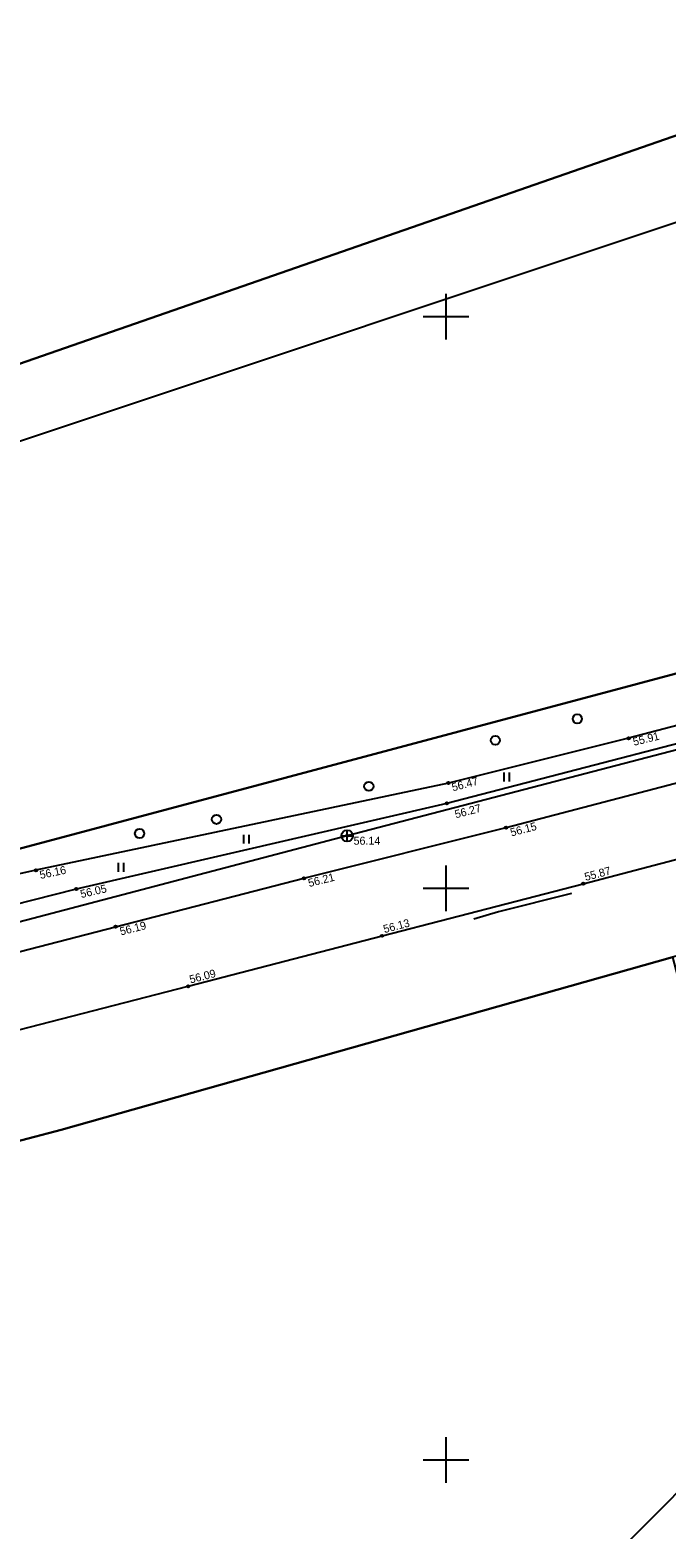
# Model space of a CAD drawing. Extents: x 641582 to 643225, y 6457495 to 6459046.
# Drawn here: x 642413.6 to 642469.3, y 6458294 to 6458425.1 of the extents above; entities that cross this region are included whole.
import ezdxf

# ---------------------------------------------------------------- set-up
doc = ezdxf.new("R2010")
doc.units = 0
for name, color, linetype in [('HALJASTUS', 7, 'Continuous'), ('KKAEV', 7, 'Continuous'), ('KORGUS-EH2000', 7, 'Continuous'), ('KTRASS', 7, 'Continuous'), ('PIIR', 7, 'Continuous'), ('SITRASS', 7, 'Continuous'), ('TEE', 7, 'Continuous'), ('VORK', 7, 'Continuous'), ('VORMISTUS', 7, 'Continuous')]:
    doc.layers.add(name, color=color, linetype=linetype)

msp = doc.modelspace()

# ---------------------------------------------------------------- linework, layer by layer
at = {"layer": 'HALJASTUS'}
for p, q in [((642455.07, 6458360.12), (642455.07, 6458359.35)), ((642455.53, 6458360.12), (642455.53, 6458359.35)), ((642432.3, 6458354.68), (642432.3, 6458353.92)), ((642432.76, 6458354.68), (642432.76, 6458353.92)), ((642421.34, 6458352.21), (642421.34, 6458351.45)), ((642421.79, 6458352.21), (642421.79, 6458351.45))]:
    msp.add_line(p, q, dxfattribs=at)
msp.add_lwpolyline([(642474.76, 6458369.62), (642475.99, 6458365.75), (642465.98, 6458363.12), (642450.22, 6458359.2), (642414.13, 6458351.57), (642391.22, 6458346.44), (642383.17, 6458346.16)], dxfattribs=at)
for centre in [(642461.49, 6458364.82), (642454.33, 6458362.93), (642443.26, 6458358.91), (642429.93, 6458356.02), (642423.2, 6458354.79)]:
    msp.add_circle(centre, 0.4, dxfattribs=at)
at = {"layer": 'KKAEV'}
for p, q in [((642440.86, 6458354.59), (642441.86, 6458354.59)), ((642441.36, 6458354.09), (642441.36, 6458355.09))]:
    msp.add_line(p, q, dxfattribs=at)
msp.add_circle((642441.36, 6458354.59), 0.5, dxfattribs=at)
at = {"layer": 'KORGUS-EH2000'}
for centre in [(642465.98, 6458363.12), (642450.22, 6458359.2), (642450.08, 6458357.42), (642441.36, 6458354.59), (642455.26, 6458355.3), (642414.13, 6458351.57), (642437.58, 6458350.88), (642462.01, 6458350.4), (642417.66, 6458349.93), (642421.1, 6458346.64), (642444.41, 6458345.84), (642427.45, 6458341.43)]:
    msp.add_circle(centre, 0.1, dxfattribs=at)
at = {"layer": 'KTRASS'}
msp.add_lwpolyline([(642541.19, 6458380.14), (642497.8, 6458369.32), (642441.36, 6458354.59), (642376.68, 6458337.59), (642337.07, 6458327.95), (642306.07, 6458326.41)], dxfattribs=at)
at = {"layer": 'PIIR'}
for points in [[(642456.03, 6458486.74), (642503.06, 6458488.99), (642509.9, 6458476.5), (642542.65, 6458481.89), (642539.49, 6458387.62), (642497.59, 6458376.11), (642471.23, 6458416.22), (642371.57, 6458381.59), (642373.71, 6458432.5), (642374.31, 6458460.87), (642375.77, 6458481.04)], [(642331.42, 6458447.23), (642373.71, 6458432.5), (642371.57, 6458381.59), (642471.23, 6458416.22), (642497.59, 6458376.11), (642343.02, 6458334.87), (642310.24, 6458330.84), (642282.64, 6458327.24), (642273.12, 6458461.65)], [(642346.29, 6458310.48), (642343.02, 6458334.87), (642497.59, 6458376.11), (642539.49, 6458387.62), (642582.94, 6458396.74), (642624.86, 6458403.41), (642705.99, 6458410.57), (642794.37, 6458411.73), (642854.44, 6458413.88), (642970.59, 6458422.96), (642972, 6458388.99), (642896.46, 6458381.88), (642850.61, 6458381.82), (642797.91, 6458381.25), (642743.74, 6458380.66), (642710.38, 6458382.33), (642658.26, 6458375.61), (642656.97, 6458382.74), (642556.46, 6458367.64), (642502.19, 6458353.16), (642483.65, 6458347.91), (642469.82, 6458343.96), (642416.34, 6458328.86)], [(642272.29, 6458282.22), (642326.82, 6458305.37), (642416.34, 6458328.86), (642469.82, 6458343.96), (642479.67, 6458306.63), (642375.59, 6458202.1), (642369.76, 6458207.21), (642364.29, 6458201.72)]]:
    msp.add_lwpolyline(points, close=True, dxfattribs=at)
at = {"layer": 'SITRASS'}
msp.add_lwpolyline([(642460.99, 6458349.55), (642454.61, 6458347.95), (642452.43, 6458347.29)], dxfattribs=at)
at = {"layer": 'TEE'}
for points in [[(642404.27, 6458342.29), (642421.1, 6458346.64), (642437.58, 6458350.88), (642455.26, 6458355.3), (642474.32, 6458360.3), (642493.14, 6458365.3), (642511.06, 6458369.76), (642528.67, 6458374.11), (642544.9, 6458378.11), (642561.41, 6458382.11), (642579.36, 6458386.44), (642598.7, 6458390.54), (642619.03, 6458394.23), (642640.25, 6458397.17), (642662, 6458399.36)], [(642410.79, 6458337.15), (642427.45, 6458341.43), (642444.41, 6458345.84), (642462.01, 6458350.4), (642480.21, 6458355.17), (642498.94, 6458359.86), (642517.38, 6458364.61), (642534.87, 6458369.15), (642551.49, 6458373.02), (642568.77, 6458377.14), (642586.48, 6458381.09), (642603.19, 6458384.44), (642618.02, 6458387.13), (642633.03, 6458389.39), (642649.33, 6458391.36), (642666.67, 6458392.71)], [(642497.38, 6458369.47), (642482.64, 6458365.86), (642450.08, 6458357.42), (642417.66, 6458349.93), (642402.7, 6458346.12), (642388.48, 6458342.21), (642383.68, 6458344.89), (642377.33, 6458348.75)]]:
    msp.add_lwpolyline(points, dxfattribs=at)
at = {"layer": 'VORK'}
for p, q in [((642450, 6458402), (642450, 6458398)), ((642448, 6458400), (642452, 6458400)), ((642450, 6458352), (642450, 6458348)), ((642448, 6458350), (642452, 6458350)), ((642450, 6458302), (642450, 6458298)), ((642448, 6458300), (642452, 6458300))]:
    msp.add_line(p, q, dxfattribs=at)
at = {"layer": 'VORMISTUS'}
msp.add_lwpolyline([(642169.85, 6458156.84), (642124.45, 6458292.97), (642676.54, 6458477.13), (642721.95, 6458341)], close=True, dxfattribs=at)

# ---------------------------------------------------------------- texts
at = {"layer": 'KORGUS-EH2000'}
for s, rotation, p in [(' 55.91', 13.8303, (642466.2, 6458362.39)), (' 56.47', 14.5726, (642450.36, 6458358.41)), (' 56.27', 14.5418, (642450.62, 6458356.05)), (' 56.15', 14.6851, (642455.48, 6458354.46)), (' 56.16', 11.7261, (642414.28, 6458350.76)), (' 55.87', 14.6811, (642461.97, 6458350.57)), (' 56.05', 13.0034, (642417.85, 6458349.08)), (' 56.21', 14.0301, (642437.79, 6458350.04)), (' 56.19', 14.4323, (642421.32, 6458345.8)), (' 56.13', 14.5094, (642444.37, 6458346.01)), (' 56.09', 14.6048, (642427.41, 6458341.6))]:
    msp.add_text(s, height=0.7, rotation=rotation, dxfattribs=at).set_placement(p)
msp.add_text(' 56.14', height=0.7, dxfattribs=at).set_placement((642441.66, 6458353.81))

doc.saveas('drawing.dxf')
